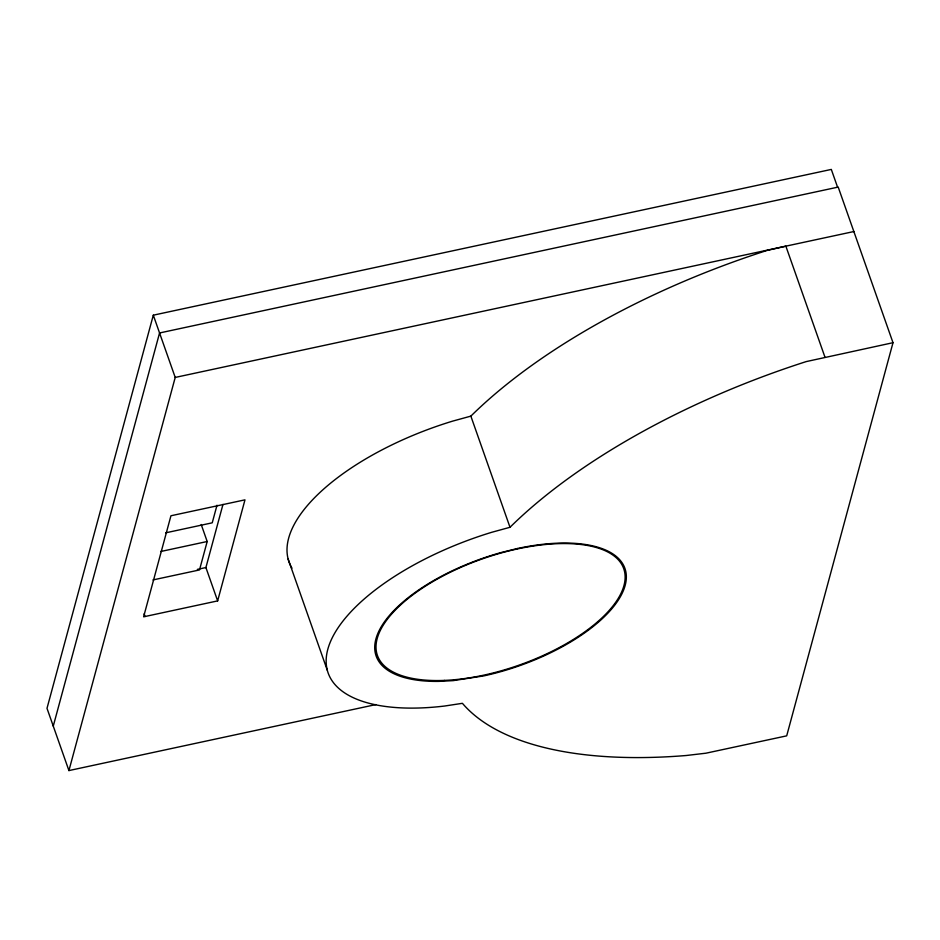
<?xml version="1.0" encoding="UTF-8"?>
<svg xmlns="http://www.w3.org/2000/svg" width="940" height="940" viewBox="0 0 940 940"><rect width="100%" height="100%" fill="white"/><g stroke="black" fill="none" stroke-linecap="round" stroke-linejoin="round"><path stroke-width="1.41" d="M837.575 187.213L831.312 169.423L153.302 315.182L47 708.325L68.925 770.577L375.953 704.565M53.263 726.115L159.565 332.971L838.198 187.084L893 342.701L786.698 735.844L705.94 753.198L686.188 755.513A416.138 179.152 -19.4 0 1 464.36 705.529L462.398 703.32L444.679 706.022A182.795 78.702 -19.4 0 1 327.79 649.352A182.795 78.702 -19.4 0 1 491.644 532.322L509.997 527.281A416.138 179.152 -19.4 0 1 806.203 361.595L893 342.701M68.925 770.577L175.216 377.434L153.302 315.182M201.207 524.508L207.188 541.511L199.503 569.934L152.973 579.933M216.999 505.227L212.24 522.816L165.71 532.827M217.645 600.895L244.976 499.845L170.939 515.766L143.62 616.816L217.645 600.895L205.907 567.548L222.98 504.392M825.014 357.318L785.864 246.163L767.064 250.439A416.138 179.152 -19.4 0 0 470.858 416.126L452.504 421.167A182.795 78.702 -19.4 0 0 291.976 568.136M175.216 377.434L853.849 231.546M160.658 551.522L207.188 541.511M197.365 569.381L205.907 567.548M470.858 416.126L509.997 527.281M288.122 559.018L327.273 670.173M144.137 613.832L145.077 616.499M517.388 548.514L501.619 552.403A131.87 56.776 -19.4 0 0 378.949 631.01A131.87 56.776 -19.4 0 0 438.968 681.383L453.209 680.63L483.689 675.919A131.87 56.776 -19.4 0 0 625.206 585.221A131.87 56.776 -19.4 0 0 517.388 548.514M444.315 680.407A130.566 56.212 -19.4 0 0 624.947 573.941A130.566 56.212 -19.4 0 0 432.459 581.825A130.566 56.212 -19.4 0 0 444.315 680.407"/></g></svg>
